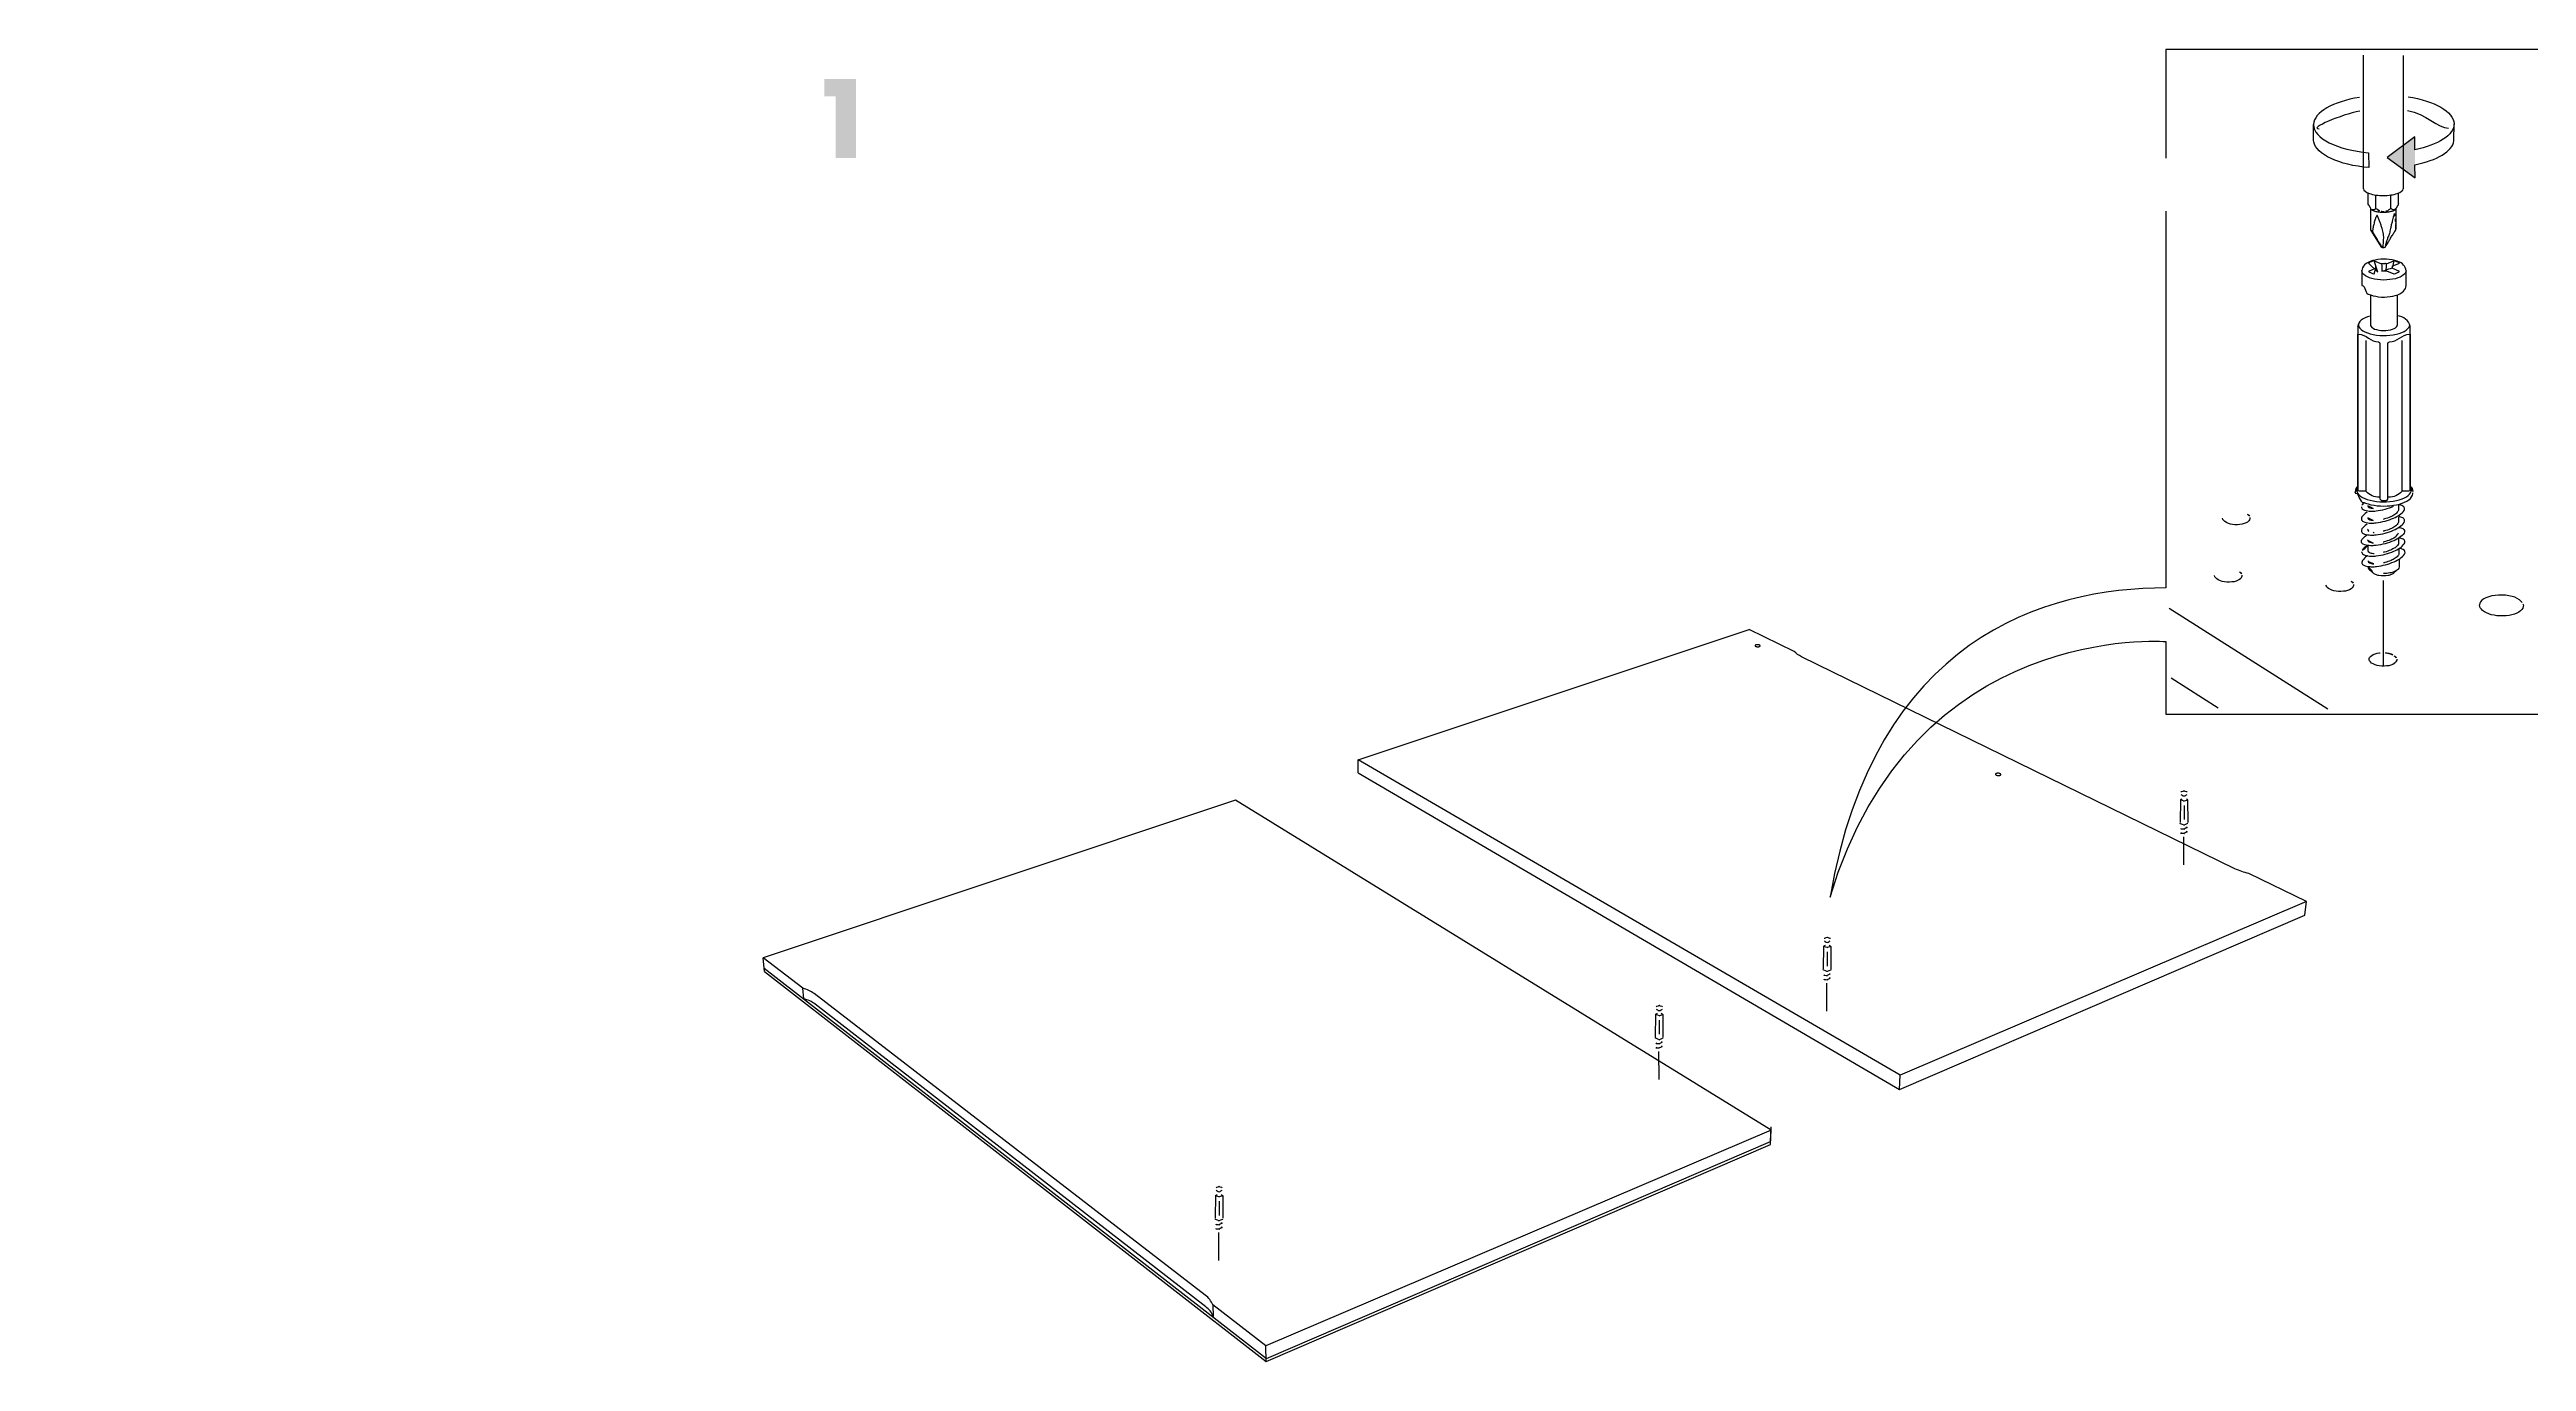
# Model space of a CAD drawing. Header units: metres. Extents: x -27.1 to 47.9, y -10.7 to 6.6.
# Drawn here: x 19.181 to 23.421, y 3.758 to 6.004 of the extents above; entities that cross this region are included whole.
import ezdxf

# ---------------------------------------------------------------- set-up
doc = ezdxf.new("R2010")
doc.units = ezdxf.units.M
doc.header["$MEASUREMENT"] = 0
doc.layers.add('PDF_Working_Num_Penna__255_Num_Penna__255_Num_Penna__255_Num_Penna__255_Num_Penna__255_Num_Penna__255', color=255, linetype='Continuous', lineweight=18)
doc.layers.add('PDF_Working_Num_Penna__7_Num_Penna__7_Num_Penna__7_Num_Penna__7_Num_Penna__7_Num_Penna__7', color=7, linetype='Continuous', lineweight=18)
doc.styles.add('GENERATED_STYLE_1', font='Arial')

msp = doc.modelspace()

# ---------------------------------------------------------------- hatches: boundary and pattern name
at = {"layer": 'PDF_Working_Num_Penna__7_Num_Penna__7_Num_Penna__7_Num_Penna__7_Num_Penna__7_Num_Penna__7', "linetype": 'Continuous', "lineweight": 18}
for points in [[(20.5262, 5.9239), (20.5262, 5.8185), (20.5614, 5.8185), (20.5614, 5.9537), (20.5069, 5.9537), (20.5069, 5.9239)], [(23.2296, 5.8549), (23.1822, 5.8193), (23.2298, 5.7844)]]:
    msp.add_hatch(color=7, dxfattribs=at).paths.add_polyline_path(points)

# ---------------------------------------------------------------- linework, layer by layer
at = {"layer": 'PDF_Working_Num_Penna__255_Num_Penna__255_Num_Penna__255_Num_Penna__255_Num_Penna__255_Num_Penna__255', "color": 255, "linetype": 'Continuous', "lineweight": 18, "flags": 128}
for points in [[(23.0564, 5.8464), (23.056, 5.8487), (23.056, 5.8757)], [(23.2296, 5.8326), (23.2296, 5.8549), (23.1822, 5.8193), (23.2298, 5.7844), (23.2297, 5.807)], [(23.2964, 5.8479), (23.2965, 5.8492), (23.2968, 5.877)], [(23.1504, 5.8274), (23.1508, 5.802)], [(22.8333, 4.6544), (22.8335, 4.6105)], [(22.2225, 4.4038), (22.2226, 4.3598)], [(21.9351, 4.287), (21.9352, 4.2431)], [(21.1816, 3.977), (21.1817, 3.9331)]]:
    msp.add_lwpolyline(points, dxfattribs=at)
at = {"layer": 'PDF_Working_Num_Penna__255_Num_Penna__255_Num_Penna__255_Num_Penna__255_Num_Penna__255_Num_Penna__255', "color": 255, "linetype": 'Continuous', "lineweight": 18}
for points in [[(23.056, 5.8757), (23.056, 5.8521), (23.0965, 5.8323), (23.1504, 5.8274)], [(23.056, 5.8757), (23.056, 5.8521), (23.0965, 5.8323), (23.1504, 5.8274)], [(23.2968, 5.877), (23.2968, 5.8576), (23.2694, 5.8407), (23.2296, 5.8326)], [(23.2968, 5.877), (23.2968, 5.8576), (23.2694, 5.8407), (23.2296, 5.8326)], [(23.1508, 5.802), (23.0996, 5.8065), (23.0606, 5.8245), (23.0564, 5.8464)], [(23.1508, 5.802), (23.0996, 5.8065), (23.0606, 5.8245), (23.0564, 5.8464)], [(23.2297, 5.807), (23.2669, 5.8145), (23.294, 5.8298), (23.2964, 5.8479)], [(23.2297, 5.807), (23.2669, 5.8145), (23.294, 5.8298), (23.2964, 5.8479)]]:
    msp.add_open_spline(points, degree=3, dxfattribs=at)
at = {"layer": 'PDF_Working_Num_Penna__7_Num_Penna__7_Num_Penna__7_Num_Penna__7_Num_Penna__7_Num_Penna__7', "color": 7, "linetype": 'Continuous', "lineweight": 18, "flags": 128}
for points in [[(22.8033, 4.9907), (22.8033, 4.8665), (23.5138, 4.8665), (23.5138, 6.0041), (22.8033, 6.0041), (22.8033, 5.8179)], [(23.1418, 5.7658), (23.1418, 5.9945)], [(23.2094, 5.9937), (23.2094, 5.7658)], [(23.0564, 5.8464), (23.056, 5.8487), (23.056, 5.8757)], [(23.2296, 5.8326), (23.2296, 5.8549), (23.1822, 5.8193), (23.2298, 5.7844), (23.2297, 5.807)], [(23.2964, 5.8479), (23.2965, 5.8492), (23.2968, 5.877)], [(23.1504, 5.8274), (23.1508, 5.802)], [(22.8033, 5.7272), (22.8033, 5.0825)], [(23.1497, 5.7398), (23.1497, 5.7584)], [(23.1543, 5.6955), (23.1543, 5.6968), (23.1543, 5.7316)], [(23.1958, 5.73), (23.1951, 5.7294), (23.1941, 5.7287), (23.193, 5.7281), (23.1917, 5.7276), (23.1902, 5.7271), (23.1886, 5.7266), (23.1869, 5.7262), (23.185, 5.7258), (23.1831, 5.7256), (23.1811, 5.7253), (23.1791, 5.7252), (23.177, 5.7251), (23.1749, 5.7251), (23.1728, 5.7251), (23.1708, 5.7253), (23.1688, 5.7255), (23.1668, 5.7257), (23.165, 5.7261), (23.1632, 5.7265), (23.1615, 5.7269), (23.16, 5.7274), (23.1587, 5.728), (23.1575, 5.7285), (23.1565, 5.7291), (23.1556, 5.7298), (23.155, 5.7305), (23.1547, 5.7308)], [(23.1627, 5.7321), (23.1627, 5.7552)], [(23.1886, 5.7321), (23.1886, 5.7551)], [(23.197, 5.7316), (23.197, 5.6968)], [(23.2015, 5.7398), (23.2015, 5.7584)], [(23.1728, 5.6653), (23.1547, 5.6941)], [(23.16, 5.6427), (23.1725, 5.6374), (23.1727, 5.6336), (23.1731, 5.6254)], [(23.1803, 5.6254), (23.1807, 5.6336), (23.1808, 5.6374), (23.1933, 5.6427)], [(23.2144, 5.6255), (23.2144, 5.6248), (23.2137, 5.6226), (23.2124, 5.6204), (23.2103, 5.6184), (23.2076, 5.6165), (23.2043, 5.6147), (23.2004, 5.6132), (23.1961, 5.6119), (23.1914, 5.6109), (23.1864, 5.6102), (23.1813, 5.6098), (23.176, 5.6096), (23.1708, 5.6098), (23.1656, 5.6103), (23.1607, 5.6111), (23.1561, 5.6122), (23.1519, 5.6136), (23.1482, 5.6151), (23.145, 5.6169), (23.1424, 5.6189), (23.1405, 5.6209), (23.1394, 5.6231), (23.1389, 5.6253), (23.1389, 5.6256)], [(23.1536, 5.5842), (23.1536, 5.5328), (23.1537, 5.5319), (23.1545, 5.5302), (23.1559, 5.5285), (23.158, 5.5271), (23.1607, 5.5257), (23.164, 5.5246), (23.1676, 5.5238), (23.1715, 5.5233), (23.1756, 5.523), (23.1798, 5.5231), (23.1838, 5.5235), (23.1876, 5.5242), (23.191, 5.5252), (23.194, 5.5264), (23.1965, 5.5278), (23.1982, 5.5294), (23.1993, 5.531), (23.1997, 5.5328), (23.1997, 5.5842)], [(23.1536, 5.5481), (23.1529, 5.5479), (23.1485, 5.5465), (23.1445, 5.5449), (23.1409, 5.543), (23.1378, 5.5409), (23.1353, 5.5386), (23.1334, 5.536), (23.1324, 5.5336), (23.1319, 5.531), (23.132, 5.5299)], [(23.1703, 5.2345), (23.1703, 5.5011)], [(23.1319, 5.2552), (23.1311, 5.2539), (23.1301, 5.2515), (23.13, 5.249), (23.1305, 5.2465), (23.1318, 5.2441), (23.1338, 5.2418), (23.1364, 5.2396), (23.1397, 5.2375), (23.1436, 5.2357), (23.148, 5.234), (23.1529, 5.2326), (23.1581, 5.2315), (23.1636, 5.2307), (23.1694, 5.2301), (23.1752, 5.2299), (23.1811, 5.23), (23.1869, 5.2304), (23.1925, 5.2311), (23.1979, 5.232), (23.2029, 5.2333), (23.2076, 5.2348), (23.2117, 5.2366), (23.2153, 5.2385), (23.2183, 5.2407), (23.2206, 5.2429), (23.2223, 5.2453), (23.2232, 5.2478), (23.2234, 5.2503), (23.2228, 5.2527), (23.2216, 5.2551)], [(23.1426, 5.2287), (23.1449, 5.2278), (23.1494, 5.2263), (23.1544, 5.225), (23.1596, 5.224), (23.165, 5.2233), (23.1706, 5.2228), (23.1762, 5.2227), (23.1819, 5.2228), (23.1875, 5.2232), (23.193, 5.2239), (23.1982, 5.2248), (23.2032, 5.2261), (23.2078, 5.2275), (23.212, 5.2292), (23.2158, 5.2312), (23.219, 5.2333), (23.2218, 5.2357), (23.2238, 5.2383), (23.2252, 5.241), (23.2259, 5.2438), (23.2259, 5.2454)], [(22.9473, 5.2028), (22.9473, 5.2009), (22.9466, 5.199), (22.9451, 5.1972), (22.9432, 5.1953), (22.9405, 5.1938), (22.9371, 5.1926), (22.9337, 5.1915), (22.93, 5.1911), (22.9258, 5.1907), (22.9216, 5.1907), (22.9175, 5.1911), (22.9137, 5.1918), (22.9103, 5.193), (22.9069, 5.1945), (22.9043, 5.196), (22.9023, 5.1979), (22.9008, 5.1998), (22.9, 5.2017)], [(22.9336, 5.1046), (22.9336, 5.1027), (22.9328, 5.1008), (22.9314, 5.0989), (22.9294, 5.097), (22.9268, 5.0955), (22.9234, 5.0943), (22.92, 5.0932), (22.9162, 5.0929), (22.9121, 5.0925), (22.9079, 5.0925), (22.9037, 5.0929), (22.8999, 5.0936), (22.8966, 5.0948), (22.8931, 5.0963), (22.8905, 5.0978), (22.8886, 5.0996), (22.8871, 5.1016), (22.8863, 5.1035)], [(23.1245, 5.0884), (23.1245, 5.0865), (23.1238, 5.0847), (23.1223, 5.0828), (23.1204, 5.0809), (23.1177, 5.0794), (23.1143, 5.0782), (23.1109, 5.0771), (23.1072, 5.0767), (23.103, 5.0763), (23.0988, 5.0763), (23.0947, 5.0767), (23.0909, 5.0775), (23.0875, 5.0786), (23.0841, 5.0801), (23.0815, 5.0817), (23.0795, 5.0835), (23.078, 5.0854), (23.0772, 5.0873)], [(23.1751, 5.0952), (23.1751, 4.9485)], [(22.809, 5.0478), (23.0808, 4.8757)], [(23.4145, 5.0554), (23.4152, 5.0528), (23.4149, 5.0505), (23.4141, 5.0478), (23.4126, 5.0456), (23.4103, 5.0433), (23.4077, 5.0411), (23.4039, 5.0392), (23.4001, 5.0377), (23.3955, 5.0365), (23.391, 5.0354), (23.3857, 5.0346), (23.3807, 5.0346), (23.3755, 5.0346), (23.3701, 5.035), (23.3653, 5.0357), (23.3603, 5.0365), (23.3562, 5.038), (23.352, 5.0396), (23.3486, 5.0414), (23.3455, 5.0437), (23.3433, 5.046), (23.3414, 5.0483), (23.3406, 5.0509), (23.3403, 5.0535)], [(21.4207, 4.7882), (22.0902, 5.0115)], [(23.1512, 4.9596), (23.1512, 4.9614), (23.152, 4.9633), (23.1535, 4.9652), (23.1557, 4.9671), (23.1584, 4.9686), (23.1615, 4.9698), (23.1652, 4.9709), (23.169, 4.9713), (23.1702, 4.9714)], [(23.1985, 4.9607), (23.1985, 4.9588), (23.1977, 4.9569), (23.1963, 4.955), (23.1943, 4.9531), (23.1917, 4.9516), (23.1883, 4.9504), (23.1849, 4.9493), (23.1811, 4.949), (23.177, 4.9485), (23.1728, 4.9485), (23.1686, 4.949), (23.1648, 4.9497), (23.1615, 4.9508), (23.158, 4.9524), (23.1554, 4.9539), (23.1535, 4.9557), (23.152, 4.9576), (23.1512, 4.9596)], [(22.8124, 4.9285), (22.893, 4.8773)], [(22.3487, 4.2482), (21.4207, 4.7882)], [(21.4209, 4.7661), (21.4207, 4.7882)], [(21.2105, 4.7189), (20.4024, 4.4495)], [(22.1275, 4.1545), (21.2105, 4.7189)], [(22.8282, 4.7196), (22.8275, 4.6809)], [(22.8345, 4.71), (22.8345, 4.6858)], [(22.8406, 4.7196), (22.8407, 4.6808)], [(22.8333, 4.6564), (22.8335, 4.6085)], [(23.0439, 4.5456), (22.3487, 4.2482)], [(22.2174, 4.4689), (22.2167, 4.4302)], [(22.2236, 4.4593), (22.2236, 4.4351)], [(22.2298, 4.4689), (22.2299, 4.4301)], [(20.4046, 4.4257), (20.4024, 4.4495)], [(20.4041, 4.4317), (21.2639, 3.7636), (22.1268, 4.1348), (22.1279, 4.1598)], [(20.4046, 4.4257), (21.2635, 3.7583), (22.1264, 4.1296), (22.1275, 4.1545)], [(22.2225, 4.4058), (22.2226, 4.3578)], [(21.9299, 4.3522), (21.9292, 4.3135)], [(21.9362, 4.3426), (21.9362, 4.3184)], [(21.9423, 4.3522), (21.9424, 4.3134)], [(21.9351, 4.289), (21.9352, 4.2411)], [(22.3473, 4.2237), (22.3487, 4.2482)], [(21.1765, 4.0422), (21.1758, 4.0034)], [(21.1827, 4.0326), (21.1827, 4.0084)], [(21.1889, 4.0422), (21.189, 4.0034)], [(21.1816, 3.979), (21.1817, 3.9311)], [(21.2635, 3.7583), (21.2627, 3.7848)]]:
    msp.add_lwpolyline(points, dxfattribs=at)
for points in [[(23.1529, 5.7338, 0.033269), (23.1543, 5.7319, 0.041507)], [(23.1663, 5.7295, 0.028593), (23.169, 5.728, 0.0403)], [(23.1743, 5.7265, 0.02963), (23.1767, 5.7265, 0.041989)], [(23.1966, 5.7095, 0.013323), (23.1961, 5.7143, 0.021243)], [(23.1664, 5.6229), (23.1599, 5.6427), (23.1594, 5.6425, 0.073174), (23.1505, 5.6387), (23.1501, 5.6384)], [(23.1913, 5.632, 0.09597), (23.1908, 5.6332), (23.2034, 5.6385), (23.2029, 5.6387, 0.073313), (23.1939, 5.6425), (23.1934, 5.6427)], [(23.1625, 5.6296), (23.15, 5.6243), (23.1505, 5.6241, 0.073157), (23.1594, 5.6203), (23.16, 5.6202)], [(23.1781, 5.6252, 0.024909), (23.1808, 5.6254), (23.1934, 5.6201), (23.1939, 5.6203, 0.072976), (23.2029, 5.6241), (23.2033, 5.6244), (23.1908, 5.6296, 0.098544)], [(23.1319, 5.2568, 0.234932), (23.1274, 5.2473), (23.1274, 5.245)], [(23.1418, 5.2278, 0.036826), (23.139, 5.2244, 0.155657)], [(23.1489, 5.2229, 0.228813), (23.1509, 5.2204, 0.092059), (23.1582, 5.2186, 0.013803)], [(23.2215, 5.2568, -0.212979), (23.226, 5.2476)], [(23.1489, 5.2024, 0.225484), (23.1509, 5.2, 0.092059), (23.1582, 5.1982, 0.013803)], [(23.1489, 5.1819, 0.223341), (23.1509, 5.1795, 0.090924)], [(23.1483, 5.1555, 0.009639), (23.147, 5.1547, 0.09126), (23.1394, 5.1473, 0.155958)], [(23.1489, 5.1637, 0.226915), (23.1509, 5.1613, 0.089164), (23.1582, 5.1594, 0.007023)], [(23.1492, 5.1192, 0.032587), (23.1491, 5.1184, 0.194874), (23.1506, 5.1148, 0.101266), (23.157, 5.1105, 0.026503)], [(23.1496, 5.1278, 0.222408), (23.1517, 5.1253, 0.091368), (23.159, 5.1235, 0.013052)]]:
    msp.add_lwpolyline(points, format="xyb", close=True, dxfattribs=at)
for points in [[(23.1618, 5.7138, 0.009036), (23.1606, 5.7103, 0.014031), (23.1596, 5.7067, 0.021582), (23.1581, 5.6995, 0.013529), (23.157, 5.6921, 0.004942), (23.1608, 5.6855, 0.000265), (23.1649, 5.6788, 0.005425), (23.1684, 5.6731, 0.010494), (23.1721, 5.6674)], [(23.1748, 5.6672, 0.001146), (23.1753, 5.67, 0.009082), (23.1758, 5.6746, 0.006105), (23.1761, 5.6792, 0.01182), (23.1762, 5.6837, 0.009947), (23.1759, 5.6883, 0.007363), (23.1747, 5.6931, 0.006112), (23.1734, 5.6979, 0.009456), (23.1716, 5.7037, 0.010145), (23.1696, 5.7094, 0.007121), (23.1673, 5.7151, 0.001666), (23.165, 5.7208, 0.016823), (23.1633, 5.7173)], [(23.1941, 5.7234, -0.002408), (23.193, 5.7191, 0.003132), (23.1919, 5.7147, 0.000971), (23.1908, 5.7103, 0.002323), (23.1892, 5.704, 0.005663), (23.1878, 5.6976, 0.006347), (23.1861, 5.6892, 0.006902), (23.1835, 5.6831, 0.013119), (23.1814, 5.6771, 0.01313), (23.1799, 5.6721, 0.008844), (23.1787, 5.6673, 0.013883), (23.1784, 5.6661, 0.016726), (23.1781, 5.665, -0.160473), (23.1742, 5.6647)], [(23.1805, 5.6686, 0.004514), (23.1827, 5.6723, -0.002623), (23.1863, 5.6783, -0.004127), (23.1898, 5.6842, -0.000154), (23.1934, 5.69, -0.000211), (23.197, 5.6957, -0.00307), (23.1969, 5.7001, 0.006526), (23.1968, 5.7044)], [(23.152, 5.5848), (23.1541, 5.584), (23.1583, 5.5827), (23.1628, 5.5817), (23.1675, 5.581), (23.1724, 5.5805), (23.1773, 5.5804), (23.1822, 5.5806), (23.187, 5.5811), (23.1916, 5.5819), (23.196, 5.5829), (23.2001, 5.5843), (23.2039, 5.586), (23.2073, 5.5881), (23.2099, 5.5903), (23.212, 5.5926), (23.2134, 5.5951), (23.2142, 5.5976), (23.2144, 5.6001), (23.2144, 5.6255, 0.31483), (23.2013, 5.6409), (23.1993, 5.6417), (23.195, 5.643), (23.1905, 5.644), (23.1858, 5.6447), (23.181, 5.6452), (23.1761, 5.6453), (23.1712, 5.6451), (23.1664, 5.6446), (23.1618, 5.6438), (23.1574, 5.6428), (23.1532, 5.6414), (23.1494, 5.6397), (23.146, 5.6376), (23.1434, 5.6354), (23.1414, 5.6331), (23.14, 5.6306), (23.1391, 5.6281), (23.1389, 5.6256), (23.1389, 5.6001)], [(23.1319, 5.53), (23.1319, 5.5304), (23.1319, 5.2523, 0.051911), (23.132, 5.2506)], [(23.1458, 5.5061), (23.1458, 5.4133), (23.1458, 5.2488, 0.142411), (23.1461, 5.2477, 0.144812), (23.1433, 5.2481), (23.1346, 5.2481, -0.353667), (23.1321, 5.2501), (23.132, 5.2506), (23.132, 5.5171)], [(23.2213, 5.2506, 0.04933), (23.2215, 5.2523), (23.2215, 5.5304, 0.318697), (23.1997, 5.5481)], [(23.2213, 5.5171), (23.2213, 5.2506), (23.2212, 5.2501, -0.35542), (23.2187, 5.2481), (23.2101, 5.2481, 0.132995), (23.2073, 5.2477, 0.139154), (23.2076, 5.2488), (23.2076, 5.5061)], [(23.1727, 5.232), (23.1756, 5.2319), (23.1806, 5.232, 0.402297), (23.1831, 5.2345), (23.1831, 5.5011, -0.411709), (23.1859, 5.5035)], [(23.1466, 5.2114, 0.091716), (23.139, 5.204, 0.156921), (23.138, 5.2009, 0.290369), (23.1412, 5.196, 0.091202), (23.1514, 5.1936, 0.019282), (23.1556, 5.1934, 0.029368), (23.163, 5.1939, 0.035227), (23.1784, 5.1969, 0.034958), (23.1932, 5.202, 0.048116), (23.2035, 5.2075, 0.09016), (23.2111, 5.2149, 0.156244), (23.212, 5.218, 0.060949), (23.2119, 5.2193, 0.224677), (23.209, 5.2227, 0.062076), (23.2021, 5.2249)], [(23.1382, 5.22, 0.219969), (23.1411, 5.2166, 0.089552), (23.1514, 5.214, 0.01608), (23.1556, 5.2138, 0.031156), (23.163, 5.2143, 0.035795), (23.1784, 5.2173, 0.034971), (23.1932, 5.2224)], [(23.1703, 5.2374, 0.072115), (23.1687, 5.2377, -0.204193), (23.1461, 5.2477)], [(23.2013, 5.2244), (23.2013, 5.2154, -0.150463), (23.2006, 5.2134, -0.088921), (23.1952, 5.2081, -0.048196), (23.1879, 5.2041, -0.035662), (23.1774, 5.2005, -0.007052), (23.175, 5.1999)], [(23.2073, 5.2477, -0.203829), (23.1846, 5.2377, 0.075579), (23.1831, 5.2374)], [(23.1466, 5.1909, 0.090238), (23.139, 5.1835, 0.466854), (23.1411, 5.1756, 0.090806), (23.1514, 5.1731, 0.019281), (23.1556, 5.1729, 0.031753), (23.163, 5.1734, 0.034959), (23.1784, 5.1763, 0.034154), (23.1932, 5.1814, 0.046367), (23.2035, 5.187, 0.090569), (23.2111, 5.1944, 0.471295), (23.2089, 5.2023, 0.062627), (23.2021, 5.2044)], [(23.2021, 5.1862, -0.060296), (23.209, 5.184, -0.470733), (23.2111, 5.1762, -0.091103), (23.2035, 5.1688, -0.047065), (23.1933, 5.1633, -0.070272), (23.163, 5.1552, -0.029966), (23.1556, 5.1547, -0.016078), (23.1514, 5.1549, -0.089974), (23.1412, 5.1573, -0.289789), (23.138, 5.1622, -0.158359), (23.139, 5.1652, -0.090664), (23.1466, 5.1727, 0.001684), (23.1479, 5.1735)], [(23.2013, 5.2039), (23.2013, 5.1949, -0.147904), (23.2006, 5.1928, -0.089544), (23.1952, 5.1876, -0.045752), (23.1879, 5.1836, -0.034919), (23.1774, 5.18, -0.010527), (23.175, 5.1794)], [(23.175, 5.1612, 0.005276), (23.1774, 5.1618, 0.034906), (23.1879, 5.1654, 0.047211), (23.1952, 5.1694, 0.08869), (23.2006, 5.1746)], [(23.1386, 5.1429, 0.22227), (23.1415, 5.1395, 0.090139), (23.1518, 5.1369, 0.014925), (23.156, 5.1367, 0.029379), (23.1634, 5.1372, 0.035295), (23.1788, 5.1402, 0.036437), (23.1936, 5.1453, 0.048126), (23.2038, 5.1508, 0.091922), (23.2114, 5.1582, 0.158319), (23.2124, 5.1613, 0.060288), (23.2122, 5.1626, 0.223229), (23.2094, 5.166, 0.063375), (23.2025, 5.1682)], [(23.1487, 5.1376, 0.007142), (23.1474, 5.1367, 0.090754), (23.1398, 5.1293, 0.15371), (23.1388, 5.1263, 0.061575), (23.139, 5.1249, 0.223995), (23.1419, 5.1215, 0.090739), (23.1522, 5.1189, 0.017026), (23.1564, 5.1187, 0.030484), (23.1638, 5.1192, 0.035475), (23.1792, 5.1222, 0.034612), (23.194, 5.1273, 0.04736), (23.2042, 5.1328, 0.090716), (23.2118, 5.1402, 0.218843), (23.2126, 5.1446, 0.221581), (23.2097, 5.148, 0.060845), (23.2029, 5.1502)], [(23.1491, 5.1554), (23.1491, 5.1466, 0.28863), (23.1512, 5.1435, 0.091565), (23.1586, 5.1415, 0.01331), (23.16, 5.1414)], [(23.2017, 5.1677), (23.2017, 5.1587, -0.149221), (23.201, 5.1566, -0.087888), (23.1956, 5.1514, -0.04664), (23.1883, 5.1474, -0.034791), (23.1778, 5.1438, -0.009256), (23.1754, 5.1432)], [(23.2021, 5.1497), (23.2021, 5.1407, -0.153116), (23.2014, 5.1387, -0.089822), (23.196, 5.1334, -0.048431), (23.1887, 5.1295, -0.035608), (23.1782, 5.1258, -0.007878), (23.1758, 5.1252)], [(23.2025, 5.1317), (23.2025, 5.1184, -0.196746), (23.201, 5.1148, -0.100801), (23.1947, 5.1105, -0.056877), (23.1867, 5.1081, -0.042996), (23.1758, 5.1071)], [(23.1975, 5.1119), (23.1938, 5.1084, -0.098287), (23.1893, 5.1053, -0.055228), (23.1836, 5.1036, -0.086143), (23.1681, 5.1036, -0.055763), (23.1623, 5.1053, -0.09866), (23.1577, 5.1085), (23.1541, 5.1119)], [(21.4209, 4.7661), (22.3473, 4.2237), (23.0413, 4.5224), (23.0439, 4.5456), (22.9453, 4.5937, -0.05511), (22.9216, 4.6018), (22.1794, 4.9648, -0.107809), (22.1672, 4.9739), (22.0902, 5.0115)], [(22.1275, 4.1545), (21.2627, 3.7848), (21.1717, 3.8551), (21.1724, 3.8355, 0.149536), (21.1598, 3.852), (20.4912, 4.37, 0.096024), (20.4718, 4.3791), (20.4702, 4.3971), (20.4024, 4.4495)], [(21.1717, 3.8551, 0.154255), (21.1591, 3.8716), (20.4897, 4.388, 0.09581), (20.4702, 4.3971)]]:
    msp.add_lwpolyline(points, format="xyb", dxfattribs=at)
for points in [[(22.9432, 5.2085), (22.9455, 5.207), (22.9466, 5.2051)], [(22.9294, 5.1102), (22.9317, 5.1088), (22.9328, 5.1069)], [(23.1204, 5.0941), (23.1227, 5.0926), (23.1238, 5.0907)], [(23.4084, 5.0623), (23.4111, 5.06), (23.4134, 5.0577)], [(22.1078, 4.9847), (22.1072, 4.9848), (22.1066, 4.9851), (22.1059, 4.9852), (22.1052, 4.9853), (22.1044, 4.9853), (22.1036, 4.9853), (22.1029, 4.9853), (22.1023, 4.9851), (22.1017, 4.985), (22.1011, 4.9848), (22.1007, 4.9845), (22.1004, 4.9842), (22.1002, 4.9839), (22.1002, 4.9836), (22.1003, 4.9833), (22.1005, 4.983), (22.1008, 4.9827), (22.1012, 4.9825), (22.1018, 4.9822), (22.1025, 4.982), (22.1031, 4.9819), (22.1039, 4.9818), (22.1047, 4.9817), (22.1054, 4.9817), (22.1061, 4.9818), (22.1068, 4.9819), (22.1074, 4.9821), (22.1079, 4.9823), (22.1083, 4.9826), (22.1086, 4.9829), (22.1088, 4.9832), (22.1089, 4.9835), (22.1088, 4.9838), (22.1085, 4.9841), (22.1082, 4.9843)], [(23.1794, 4.9714), (23.1811, 4.9713), (23.1852, 4.9706), (23.1887, 4.9694), (23.1917, 4.9682)], [(23.1943, 4.9663), (23.1967, 4.9648), (23.1977, 4.963)], [(22.5196, 4.7645), (22.519, 4.7648), (22.5183, 4.765), (22.5175, 4.7652), (22.5167, 4.7653), (22.516, 4.7653), (22.5151, 4.7653), (22.5144, 4.7652), (22.5137, 4.7651), (22.513, 4.7649), (22.5125, 4.7647), (22.5121, 4.7644), (22.5118, 4.7641), (22.5117, 4.7637), (22.5117, 4.7634), (22.5118, 4.763), (22.5121, 4.7627), (22.5125, 4.7623), (22.513, 4.762), (22.5136, 4.7618), (22.5143, 4.7616), (22.5151, 4.7614), (22.5158, 4.7613), (22.5167, 4.7612), (22.5175, 4.7613), (22.5183, 4.7613), (22.519, 4.7615), (22.5196, 4.7617), (22.5201, 4.7619), (22.5205, 4.7622), (22.5208, 4.7625), (22.521, 4.7628), (22.521, 4.7632), (22.5208, 4.7636), (22.5205, 4.7639), (22.5201, 4.7642)]]:
    msp.add_lwpolyline(points, close=True, dxfattribs=at)
at = {"layer": 'PDF_Working_Num_Penna__7_Num_Penna__7_Num_Penna__7_Num_Penna__7_Num_Penna__7_Num_Penna__7', "color": 7, "linetype": 'Continuous', "lineweight": 18}
for centre, radius, start, end in [((23.1566, 5.7369), 0.00761, 299.3675, 310.4641), ((23.1735, 5.7476), 0.0215, 291.2898, 298.9602), ((23.1931, 5.7327), 0.00301, 269.785, 291.7836), ((23.1902, 5.7379), 0.00897, 304.8631, 314.3337), ((23.1766, 5.7482), 0.0261, 323.558, 330.1945), ((23.1822, 5.6312), 0.0202, 177.7227, 181.1428), ((23.1766, 5.6035), 0.0342, 82.9438, 87.5289), ((21.9311, 4.312), 0.00173, 166.4778, 179.4892), ((21.1777, 4.0019), 0.00178, 166.6786, 179.499)]:
    msp.add_arc(centre, radius, start, end, dxfattribs=at)
for centre, major_axis, ratio, start_param, end_param in [((23.1724, 5.7648), (-0.0306, 0.001), 0.342277, 6.276279, 7.970149), ((23.1788, 5.7648), (0.0306, 0.001), 0.341996, 4.596931, 6.289635), ((23.1767, 5.5331), (0.044, 0), 0.423276, 3.076221, 6.281279), ((23.3768, 5.054), (0.0365, 0.0001), 0.449019, 0.521841, 3.168684)]:
    msp.add_ellipse(centre, major_axis=major_axis, ratio=ratio, start_param=start_param, end_param=end_param, dxfattribs=at)
for points in [[(23.1352, 5.8986), (23.1038, 5.8931), (23.047, 5.8686), (23.0655, 5.8686)], [(23.1345, 5.9221), (23.0894, 5.9151), (23.0571, 5.897), (23.056, 5.8757)], [(23.2171, 5.8997), (23.2487, 5.8942), (23.2687, 5.8696), (23.2873, 5.8696)], [(23.2179, 5.9232), (23.2632, 5.9162), (23.2957, 5.8981), (23.2968, 5.8768)], [(23.056, 5.8757), (23.056, 5.8521), (23.0965, 5.8323), (23.1504, 5.8274)], [(23.2968, 5.877), (23.2968, 5.8576), (23.2694, 5.8407), (23.2296, 5.8326)], [(23.1508, 5.802), (23.0996, 5.8065), (23.0606, 5.8245), (23.0564, 5.8464)], [(23.2297, 5.807), (23.2669, 5.8145), (23.294, 5.8298), (23.2964, 5.8479)], [(23.1515, 5.7361), (23.1529, 5.7361), (23.1483, 5.7398), (23.1497, 5.7398)], [(23.1529, 5.7338), (23.1538, 5.7338), (23.1506, 5.7361), (23.1515, 5.7361)], [(23.1567, 5.73), (23.1571, 5.73), (23.155, 5.7308), (23.1555, 5.7308)], [(23.1579, 5.7297), (23.1583, 5.7297), (23.1563, 5.73), (23.1567, 5.73)], [(23.159, 5.7298), (23.1594, 5.7298), (23.1575, 5.7297), (23.1579, 5.7297)], [(23.1603, 5.7302), (23.1608, 5.7302), (23.1586, 5.7298), (23.159, 5.7298)], [(23.1627, 5.7321), (23.1632, 5.7321), (23.161, 5.7311), (23.1615, 5.7311)], [(23.1663, 5.7295), (23.1678, 5.7295), (23.1612, 5.7321), (23.1627, 5.7321)], [(23.1743, 5.7265), (23.1751, 5.7265), (23.1711, 5.727), (23.1719, 5.727)], [(23.1813, 5.7276), (23.1821, 5.7276), (23.1782, 5.7269), (23.179, 5.7269)], [(23.1863, 5.7304), (23.1873, 5.7304), (23.1829, 5.7288), (23.1839, 5.7288)], [(23.1886, 5.7321), (23.1895, 5.7321), (23.1854, 5.7304), (23.1863, 5.7304)], [(23.1894, 5.7313), (23.1897, 5.7313), (23.1882, 5.7321), (23.1886, 5.7321)], [(23.1912, 5.7301), (23.1919, 5.7301), (23.1886, 5.7313), (23.1894, 5.7313)], [(23.1921, 5.7298), (23.1924, 5.7298), (23.1908, 5.7301), (23.1912, 5.7301)], [(23.1931, 5.7297), (23.1934, 5.7297), (23.1917, 5.7298), (23.1921, 5.7298)], [(23.1954, 5.7305), (23.1958, 5.7305), (23.1938, 5.7299), (23.1942, 5.7299)], [(23.1965, 5.7308), (23.1967, 5.7308), (23.1958, 5.73), (23.1958, 5.73)], [(23.1976, 5.7328), (23.1982, 5.7328), (23.1959, 5.7315), (23.1965, 5.7315)], [(23.2008, 5.7382), (23.2019, 5.7382), (23.1982, 5.7353), (23.1992, 5.7353)], [(23.2015, 5.7398), (23.2021, 5.7398), (23.2002, 5.7382), (23.2008, 5.7382)], [(23.157, 5.6921), (23.1586, 5.6921), (23.1527, 5.6955), (23.1543, 5.6955)], [(23.1618, 5.7138), (23.1631, 5.7138), (23.162, 5.7173), (23.1633, 5.7173)], [(23.1941, 5.7234), (23.1956, 5.7234), (23.1938, 5.719), (23.1953, 5.719)], [(23.1966, 5.7095), (23.1982, 5.7095), (23.1951, 5.7044), (23.1968, 5.7044)], [(23.1731, 5.666), (23.1737, 5.666), (23.1715, 5.6674), (23.1721, 5.6674)], [(23.1742, 5.6647), (23.1747, 5.6647), (23.1723, 5.6653), (23.1728, 5.6653)], [(23.1742, 5.6647), (23.1748, 5.6647), (23.1725, 5.666), (23.1731, 5.666)], [(23.1745, 5.6659), (23.175, 5.6659), (23.1738, 5.6647), (23.1742, 5.6647)], [(23.1748, 5.6672), (23.1753, 5.6672), (23.1741, 5.6659), (23.1745, 5.6659)], [(23.1793, 5.6668), (23.1801, 5.6668), (23.1774, 5.665), (23.1781, 5.665)], [(23.1784, 5.6653), (23.1785, 5.6653), (23.1781, 5.665), (23.1781, 5.665)], [(23.1805, 5.6686), (23.1812, 5.6686), (23.1786, 5.6668), (23.1793, 5.6668)], [(23.1389, 5.6001), (23.1463, 5.6001), (23.1436, 5.5848), (23.152, 5.5848)], [(23.1625, 5.6332), (23.163, 5.6332), (23.1616, 5.632), (23.162, 5.632)], [(23.162, 5.6308), (23.1624, 5.6308), (23.1621, 5.6296), (23.1625, 5.6296)], [(23.1781, 5.6376), (23.179, 5.6376), (23.1716, 5.6374), (23.1725, 5.6374)], [(23.1725, 5.6254), (23.1734, 5.6254), (23.1769, 5.6253), (23.1779, 5.6253)], [(23.1913, 5.6308), (23.1917, 5.6308), (23.1909, 5.632), (23.1913, 5.632)], [(23.1331, 5.5169), (23.1463, 5.5169), (23.1543, 5.5035), (23.1675, 5.5035)], [(23.1859, 5.5035), (23.199, 5.5035), (23.2072, 5.5168), (23.2204, 5.5168)], [(23.1703, 5.501), (23.1717, 5.501), (23.166, 5.5035), (23.1675, 5.5035)], [(23.1275, 5.2447), (23.1354, 5.2447), (23.1331, 5.2287), (23.1426, 5.2287)], [(23.138, 5.2213), (23.1385, 5.2213), (23.1377, 5.22), (23.1382, 5.22)], [(23.1703, 5.2345), (23.1716, 5.2345), (23.1713, 5.232), (23.1727, 5.232)], [(23.1479, 5.2123), (23.1484, 5.2123), (23.1461, 5.2114), (23.1466, 5.2114)], [(23.1479, 5.1917), (23.1484, 5.1917), (23.1461, 5.1909), (23.1466, 5.1909)], [(23.1487, 5.1828), (23.149, 5.1828), (23.1486, 5.1819), (23.1489, 5.1819)], [(23.1582, 5.1777), (23.1587, 5.1777), (23.1591, 5.1776), (23.1596, 5.1776)], [(23.2006, 5.1746), (23.2014, 5.1746), (23.2006, 5.1767), (23.2013, 5.1767)], [(23.1384, 5.1443), (23.1389, 5.1443), (23.1381, 5.1429), (23.1386, 5.1429)], [(23.1487, 5.1646), (23.149, 5.1646), (23.1486, 5.1637), (23.1489, 5.1637)], [(23.1495, 5.1286), (23.1498, 5.1286), (23.1494, 5.1278), (23.1496, 5.1278)], [(23.1577, 5.1085), (23.1578, 5.1085), (23.1578, 5.1084), (23.1578, 5.1084)], [(23.1938, 5.1084), (23.1938, 5.1084), (23.1939, 5.1085), (23.1939, 5.1085)], [(22.8033, 5.0825), (22.5969, 5.0825), (22.3041, 4.9954), (22.2284, 4.5531)], [(22.2284, 4.5531), (22.3702, 5.0269), (22.8033, 4.9907), (22.8033, 4.9907)], [(22.8344, 4.7171), (22.8378, 4.7171), (22.8268, 4.7196), (22.8282, 4.7196)], [(22.8344, 4.7354), (22.8374, 4.7354), (22.8277, 4.7329), (22.8291, 4.7329)], [(22.8282, 4.7196), (22.8291, 4.7196), (22.8293, 4.7217), (22.8312, 4.7217)], [(22.8292, 4.7288), (22.8306, 4.7288), (22.8315, 4.7263), (22.8344, 4.7263)], [(22.8405, 4.7192), (22.8418, 4.7192), (22.8313, 4.7171), (22.8344, 4.7171)], [(22.8398, 4.7329), (22.8412, 4.7329), (22.8315, 4.7354), (22.8344, 4.7354)], [(22.8344, 4.7263), (22.8373, 4.7263), (22.8382, 4.7288), (22.8396, 4.7288)], [(22.8378, 4.7217), (22.8396, 4.7217), (22.8397, 4.7196), (22.8406, 4.7196)], [(22.8406, 4.7196), (22.8407, 4.7196), (22.8405, 4.7192), (22.8405, 4.7192)], [(22.8343, 4.676), (22.838, 4.676), (22.8258, 4.6794), (22.8276, 4.6794)], [(22.8276, 4.6794), (22.8277, 4.6794), (22.8275, 4.6798), (22.8277, 4.6798)], [(22.8348, 4.6692), (22.8378, 4.6692), (22.8282, 4.6696), (22.8292, 4.6696)], [(22.8292, 4.6696), (22.8296, 4.6696), (22.8292, 4.671), (22.83, 4.671)], [(22.841, 4.6795), (22.8429, 4.6795), (22.8306, 4.676), (22.8343, 4.676)], [(22.8395, 4.6723), (22.8405, 4.6723), (22.8319, 4.6692), (22.8348, 4.6692)], [(22.8395, 4.6651), (22.8405, 4.6651), (22.8319, 4.6619), (22.8348, 4.6619)], [(22.8376, 4.6732), (22.8387, 4.6732), (22.839, 4.6723), (22.8395, 4.6723)], [(22.8376, 4.6659), (22.8387, 4.6659), (22.839, 4.6651), (22.8395, 4.6651)], [(22.8348, 4.6619), (22.8378, 4.6619), (22.8282, 4.6623), (22.8292, 4.6623)], [(22.8292, 4.6623), (22.8296, 4.6623), (22.8292, 4.6637), (22.83, 4.6637)], [(22.2236, 4.4664), (22.227, 4.4664), (22.216, 4.4689), (22.2174, 4.4689)], [(22.2236, 4.4847), (22.2266, 4.4847), (22.2169, 4.4822), (22.2182, 4.4822)], [(22.2174, 4.4689), (22.2183, 4.4689), (22.2185, 4.4711), (22.2204, 4.4711)], [(22.2183, 4.4782), (22.2197, 4.4782), (22.2207, 4.4757), (22.2236, 4.4757)], [(22.2297, 4.4686), (22.231, 4.4686), (22.2204, 4.4664), (22.2236, 4.4664)], [(22.229, 4.4822), (22.2304, 4.4822), (22.2206, 4.4847), (22.2236, 4.4847)], [(22.2236, 4.4757), (22.2265, 4.4757), (22.2274, 4.4782), (22.2288, 4.4782)], [(22.2269, 4.471), (22.2288, 4.471), (22.2289, 4.4689), (22.2298, 4.4689)], [(22.2298, 4.4689), (22.2299, 4.4689), (22.2297, 4.4686), (22.2297, 4.4686)], [(22.2235, 4.4254), (22.2272, 4.4254), (22.2149, 4.4287), (22.2168, 4.4287)], [(22.2168, 4.4287), (22.2169, 4.4287), (22.2167, 4.4291), (22.2168, 4.4291)], [(22.224, 4.4112), (22.2269, 4.4112), (22.2173, 4.4117), (22.2184, 4.4117)], [(22.224, 4.4185), (22.2269, 4.4185), (22.2174, 4.4189), (22.2184, 4.4189)], [(22.2184, 4.4189), (22.2188, 4.4189), (22.2184, 4.4203), (22.2191, 4.4203)], [(22.2184, 4.4117), (22.2188, 4.4117), (22.2184, 4.413), (22.2191, 4.413)], [(22.2302, 4.4288), (22.2321, 4.4288), (22.2198, 4.4254), (22.2235, 4.4254)], [(22.2287, 4.4217), (22.2297, 4.4217), (22.221, 4.4185), (22.224, 4.4185)], [(22.2287, 4.4144), (22.2297, 4.4144), (22.221, 4.4112), (22.224, 4.4112)], [(22.2268, 4.4225), (22.2278, 4.4225), (22.2282, 4.4217), (22.2287, 4.4217)], [(22.2268, 4.4153), (22.2278, 4.4153), (22.2282, 4.4144), (22.2287, 4.4144)], [(21.9362, 4.368), (21.9391, 4.368), (21.9294, 4.3655), (21.9308, 4.3655)], [(21.9415, 4.3655), (21.9429, 4.3655), (21.9332, 4.368), (21.9362, 4.368)], [(21.9361, 4.3497), (21.9395, 4.3497), (21.9285, 4.3522), (21.9299, 4.3522)], [(21.9299, 4.3522), (21.9308, 4.3522), (21.9311, 4.3543), (21.9329, 4.3543)], [(21.9309, 4.3614), (21.9323, 4.3614), (21.9332, 4.3589), (21.9361, 4.3589)], [(21.9423, 4.3518), (21.9436, 4.3518), (21.933, 4.3497), (21.9361, 4.3497)], [(21.9361, 4.3589), (21.939, 4.3589), (21.94, 4.3614), (21.9414, 4.3614)], [(21.9395, 4.3543), (21.9413, 4.3543), (21.9414, 4.3522), (21.9423, 4.3522)], [(21.9423, 4.3522), (21.9424, 4.3522), (21.9423, 4.3518), (21.9423, 4.3518)], [(21.9361, 4.3086), (21.9398, 4.3086), (21.9275, 4.312), (21.9293, 4.312)], [(21.9365, 4.3018), (21.9395, 4.3018), (21.9299, 4.3022), (21.9309, 4.3022)], [(21.9365, 4.2945), (21.9395, 4.2945), (21.9299, 4.2949), (21.9309, 4.2949)], [(21.9309, 4.3022), (21.9313, 4.3022), (21.9309, 4.3036), (21.9317, 4.3036)], [(21.9309, 4.2949), (21.9313, 4.2949), (21.9309, 4.2963), (21.9317, 4.2963)], [(21.9428, 4.312), (21.9446, 4.312), (21.9324, 4.3086), (21.9361, 4.3086)], [(21.9412, 4.3049), (21.9423, 4.3049), (21.9336, 4.3018), (21.9365, 4.3018)], [(21.9412, 4.2976), (21.9423, 4.2976), (21.9336, 4.2945), (21.9365, 4.2945)], [(21.9393, 4.3058), (21.9404, 4.3058), (21.9407, 4.3049), (21.9412, 4.3049)], [(21.9393, 4.2985), (21.9404, 4.2985), (21.9407, 4.2976), (21.9412, 4.2976)], [(21.1827, 4.0396), (21.1861, 4.0396), (21.1751, 4.0422), (21.1765, 4.0422)], [(21.1827, 4.058), (21.1857, 4.058), (21.176, 4.0555), (21.1774, 4.0555)], [(21.1765, 4.0422), (21.1774, 4.0422), (21.1776, 4.0443), (21.1795, 4.0443)], [(21.1774, 4.0514), (21.1788, 4.0514), (21.1798, 4.0489), (21.1827, 4.0489)], [(21.1888, 4.0418), (21.1901, 4.0418), (21.1796, 4.0396), (21.1827, 4.0396)], [(21.1881, 4.0555), (21.1895, 4.0555), (21.1797, 4.058), (21.1827, 4.058)], [(21.1827, 4.0489), (21.1856, 4.0489), (21.1865, 4.0514), (21.1879, 4.0514)], [(21.186, 4.0442), (21.1879, 4.0442), (21.188, 4.0421), (21.1889, 4.0421)], [(21.1889, 4.0421), (21.189, 4.0421), (21.1888, 4.0418), (21.1888, 4.0418)], [(21.1826, 3.9986), (21.1863, 3.9986), (21.174, 4.0019), (21.1759, 4.0019)], [(21.1831, 3.9917), (21.186, 3.9917), (21.1765, 3.9922), (21.1775, 3.9922)], [(21.1775, 3.9922), (21.1779, 3.9922), (21.1775, 3.9935), (21.1783, 3.9935)], [(21.1775, 3.9849), (21.1779, 3.9849), (21.1775, 3.9863), (21.1783, 3.9863)], [(21.1893, 4.002), (21.1912, 4.002), (21.1789, 3.9986), (21.1826, 3.9986)], [(21.1878, 3.9949), (21.1888, 3.9949), (21.1801, 3.9917), (21.1831, 3.9917)], [(21.1878, 3.9876), (21.1888, 3.9876), (21.1801, 3.9845), (21.1831, 3.9845)], [(21.1859, 3.9958), (21.1869, 3.9958), (21.1873, 3.9949), (21.1878, 3.9949)], [(21.1859, 3.9885), (21.1869, 3.9885), (21.1873, 3.9876), (21.1878, 3.9876)], [(21.1831, 3.9845), (21.186, 3.9845), (21.1765, 3.9849), (21.1775, 3.9849)]]:
    msp.add_open_spline(points, degree=3, dxfattribs=at)

# ---------------------------------------------------------------- texts
at = {"layer": 'PDF_Working_Num_Penna__7_Num_Penna__7_Num_Penna__7_Num_Penna__7_Num_Penna__7_Num_Penna__7', "color": 7, "linetype": 'Continuous', "lineweight": 18, "insert": (22.7257, 5.7243), "char_height": 0.0000077, "attachment_point": 7, "style": 'GENERATED_STYLE_1'}
msp.add_mtext('\\A1;{\\pql;\\fArial|b0|i0|c0|p34;4x}', dxfattribs=at)
at = {"layer": 'PDF_Working_Num_Penna__7_Num_Penna__7_Num_Penna__7_Num_Penna__7_Num_Penna__7_Num_Penna__7', "color": 7, "linetype": 'Continuous', "lineweight": 18, "char_height": 0.00000321, "attachment_point": 7, "rotation": 90, "style": 'GENERATED_STYLE_1'}
for s, insert in [('\\A1;{\\pql;\\fArial|b0|i0|c0|p34;139505}', (19.1807, 5.1269)), ('\\A1;{\\pql;\\fArial|b0|i0|c0|p34;118331}', (23.2996, 5.1015)), ('\\A1;{\\pql;\\fArial|b0|i0|c0|p34;112996}', (23.3643, 5.1015))]:
    msp.add_mtext(s, dxfattribs=dict(at, insert=insert))

doc.saveas('drawing.dxf')
